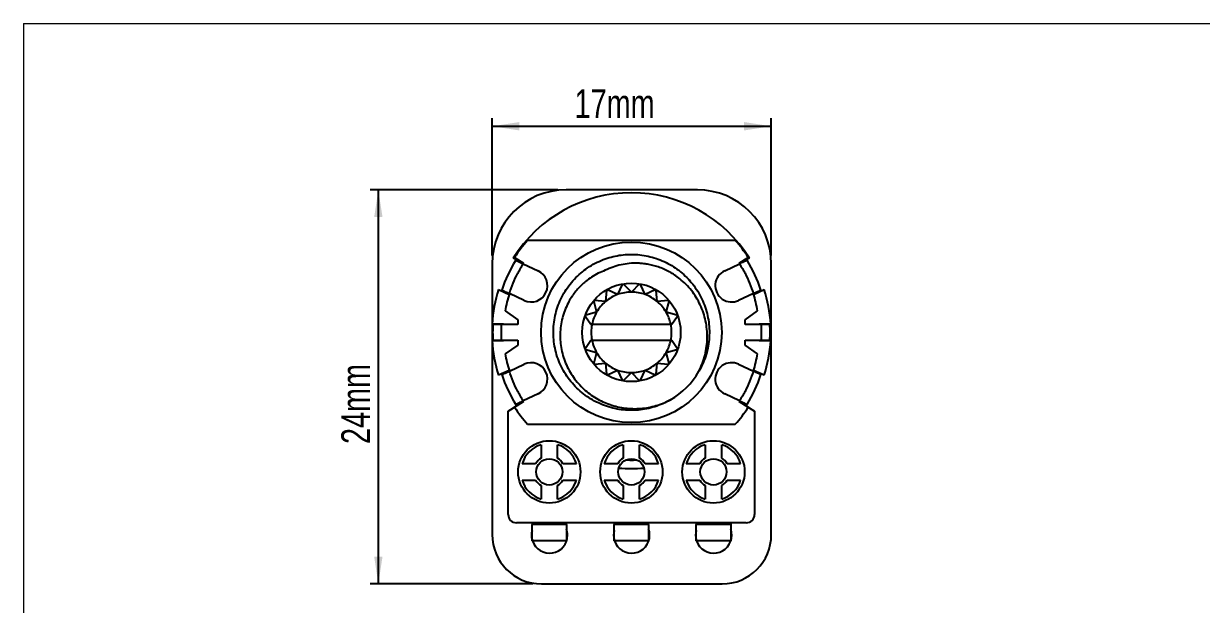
# Model space of a CAD drawing. Header units: millimetres. Extents: x 5 to 292, y 4 to 204.
# Drawn here: x 4.9 to 148.4, y 133.7 to 204.5 of the extents above; entities that cross this region are included whole.
import ezdxf

# ---------------------------------------------------------------- set-up
doc = ezdxf.new("R2010")
doc.units = ezdxf.units.MM
doc.layers.add('LAYER_1', color=179, linetype='Continuous')
doc.styles.add('SLDTEXTSTYLE0', font='TXT', dxfattribs={"width": 0.75})
doc.dimstyles.new('SLDDIMSTYLE3', dxfattribs={"dimtxt": 3.5, "dimasz": 3.302, "dimexe": 0, "dimexo": 0.0625, "dimgap": 0.875, "dimtad": 1, "dimlfac": 0.5, "dimrnd": 1e-09, "dimzin": 12, "dimdsep": 46, "dimtxsty": 'SLDTEXTSTYLE0', "dimsah": 1, "dimcen": 0.09, "dimadec": 0, "dimazin": 3, "dimtfac": 1, "dimtofl": 0, "dimtmove": 0, "dimatfit": 3, "dimfxl": 1, "dimfrac": 2, "dimtolj": 1, "dimtzin": 12, "dimarcsym": 0})

# ---------------------------------------------------------------- blocks, each defined once
blk = doc.blocks.new('_D_4')
at = {"layer": 'LAYER_1'}
for p, q in [((62.02, 176.22), (62.02, 192.97)), ((96.02, 176.22), (96.02, 192.97)), ((62.02, 191.97), (96.02, 191.97))]:
    blk.add_line(p, q, dxfattribs=at)
for points in [[(62.02, 191.97), (65.32, 191.46), (65.32, 192.48)], [(96.02, 191.97), (92.71, 192.48), (92.71, 191.46)]]:
    blk.add_solid(points, dxfattribs=at)
at = {"layer": 'LAYER_1', "insert": (72.05, 196.48), "char_height": 3.5, "attachment_point": 1, "style": 'SLDTEXTSTYLE0'}
blk.add_mtext('17mm', dxfattribs=at)
blk = doc.blocks.new('_D_5')
at = {"layer": 'LAYER_1'}
for p, q in [((70.02, 184.22), (47.14, 184.22)), ((48.14, 184.22), (48.14, 136.22)), ((67.02, 136.22), (47.14, 136.22))]:
    blk.add_line(p, q, dxfattribs=at)
for points in [[(48.14, 184.22), (47.64, 180.92), (48.65, 180.92)], [(48.14, 136.22), (48.65, 139.52), (47.64, 139.52)]]:
    blk.add_solid(points, dxfattribs=at)
at = {"layer": 'LAYER_1', "insert": (43.63, 153.26), "char_height": 3.5, "attachment_point": 1, "rotation": 90, "style": 'SLDTEXTSTYLE0'}
blk.add_mtext('24mm', dxfattribs=at)

msp = doc.modelspace()

# ---------------------------------------------------------------- linework, layer by layer
at = {"color": 7, "linetype": 'Continuous', "lineweight": 18}
for q in [(291.92, 204.48), (4.92, 4.48)]:
    msp.add_line((4.92, 204.48), q, dxfattribs=at)
at = {"color": 7, "linetype": 'Continuous', "lineweight": 25}
for p, q in [((87.016, 184.223), (71.016, 184.223)), ((91.627, 178.066), (66.315, 178.066)), ((62.016, 175.223), (62.016, 168.1)), ((65.753, 175.346), (64.569, 175.898)), ((64.747, 175.992), (65.841, 175.29)), ((65.794, 175.217), (65.841, 175.29)), ((65.795, 175.217), (67.6, 174.375)), ((90.342, 174.375), (92.147, 175.217)), ((92.101, 175.29), (93.195, 175.992)), ((92.101, 175.29), (92.147, 175.217)), ((93.373, 175.898), (92.189, 175.346)), ((96.016, 142.223), (96.016, 175.223)), ((77.862, 172.685), (77.295, 171.47)), ((78.971, 171.766), (78.023, 172.714)), ((79.919, 172.714), (78.971, 171.766)), ((80.647, 171.47), (80.08, 172.685)), ((85.887, 173.356), (86.072, 173.176)), ((86.072, 173.176), (86.125, 173.1)), ((62.794, 172.092), (64.074, 171.495)), ((65.909, 170.749), (64.104, 171.591)), ((75.938, 171.955), (75.821, 170.619)), ((77.295, 171.47), (76.08, 172.037)), ((81.862, 172.037), (80.647, 171.47)), ((82.121, 170.619), (82.004, 171.955)), ((93.838, 171.591), (92.032, 170.749)), ((93.868, 171.495), (95.148, 172.092)), ((63.589, 169.468), (65.118, 168.408)), ((74.38, 170.611), (74.727, 169.316)), ((75.821, 170.619), (74.486, 170.736)), ((83.456, 170.736), (82.121, 170.619)), ((83.214, 169.316), (83.561, 170.611)), ((92.824, 168.408), (94.352, 169.468)), ((65.118, 168.408), (65.118, 167.816)), ((73.376, 168.815), (74.041, 167.866)), ((74.727, 169.316), (73.432, 168.969)), ((84.509, 168.969), (83.214, 169.316)), ((83.901, 167.866), (84.565, 168.815)), ((92.824, 167.816), (92.824, 168.408)), ((63.403, 167.866), (62, 167.866)), ((62.016, 167.866), (62.016, 165.866)), ((63.099, 167.816), (63.099, 165.916)), ((65.118, 167.816), (63.099, 167.816)), ((63.4, 167.816), (63.403, 167.866)), ((74.041, 167.866), (74.174, 167.866)), ((74.174, 167.866), (83.768, 167.866)), ((83.768, 167.866), (83.901, 167.866)), ((94.842, 167.816), (92.824, 167.816)), ((94.539, 167.866), (94.542, 167.816)), ((95.941, 167.866), (94.539, 167.866)), ((94.842, 165.916), (94.842, 167.816)), ((62, 165.866), (63.403, 165.866)), ((62.016, 165.631), (62.016, 142.223)), ((63.099, 165.916), (65.118, 165.916)), ((63.403, 165.866), (63.4, 165.916)), ((65.118, 165.323), (63.589, 164.263)), ((65.118, 165.916), (65.118, 165.323)), ((74.041, 165.866), (73.376, 164.916)), ((74.174, 165.866), (74.041, 165.866)), ((83.768, 165.866), (74.174, 165.866)), ((83.901, 165.866), (83.768, 165.866)), ((84.565, 164.916), (83.901, 165.866)), ((92.824, 165.323), (92.824, 165.916)), ((92.824, 165.916), (94.842, 165.916)), ((94.352, 164.263), (92.824, 165.323)), ((94.542, 165.916), (94.539, 165.866)), ((94.539, 165.866), (95.941, 165.866)), ((73.432, 164.763), (74.727, 164.416)), ((74.727, 164.416), (74.38, 163.121)), ((83.214, 164.416), (84.509, 164.763)), ((83.561, 163.121), (83.214, 164.416)), ((88.147, 164.407), (88.057, 164.132)), ((88.229, 164.773), (88.147, 164.407)), ((64.074, 162.236), (62.794, 161.639)), ((64.104, 162.14), (65.909, 162.982)), ((74.486, 162.995), (75.821, 163.112)), ((75.821, 163.112), (75.938, 161.776)), ((76.08, 161.694), (77.295, 162.261)), ((77.295, 162.261), (77.862, 161.046)), ((80.08, 161.046), (80.647, 162.261)), ((80.647, 162.261), (81.862, 161.694)), ((82.004, 161.776), (82.121, 163.112)), ((82.121, 163.112), (83.456, 162.995)), ((87.604, 162.901), (87.198, 162.116)), ((92.032, 162.982), (93.838, 162.14)), ((95.148, 161.639), (93.868, 162.236)), ((78.023, 161.018), (78.971, 161.966)), ((78.971, 161.966), (79.919, 161.018)), ((67.6, 159.356), (65.794, 158.515)), ((92.147, 158.515), (90.342, 159.356)), ((63.971, 157.266), (65.831, 158.456)), ((65.841, 158.441), (64.747, 157.739)), ((65.841, 158.441), (65.794, 158.515)), ((65.831, 158.456), (65.794, 158.515)), ((65.831, 158.456), (65.841, 158.441)), ((92.147, 158.515), (92.101, 158.441)), ((93.195, 157.739), (92.101, 158.441)), ((92.11, 158.456), (93.971, 157.266)), ((63.971, 144.666), (63.971, 157.266)), ((93.971, 157.266), (93.971, 144.666)), ((66.315, 155.666), (91.627, 155.666)), ((92.971, 143.666), (64.971, 143.666)), ((66.871, 143.666), (66.871, 143.457)), ((71.071, 143.457), (71.071, 143.666)), ((76.871, 143.666), (76.871, 143.457)), ((81.071, 143.457), (81.071, 143.666)), ((86.871, 143.666), (86.871, 143.457)), ((91.071, 143.666), (91.071, 143.457)), ((71.071, 143.457), (66.871, 143.457)), ((66.871, 141.457), (66.871, 143.457)), ((81.071, 143.457), (76.871, 143.457)), ((76.871, 141.457), (76.871, 143.457)), ((91.071, 143.457), (86.871, 143.457)), ((86.871, 141.457), (86.871, 143.457)), ((71.071, 141.457), (66.871, 141.457)), ((81.071, 141.457), (76.871, 141.457)), ((91.071, 141.457), (86.871, 141.457)), ((68.016, 136.223), (90.016, 136.223))]:
    msp.add_line(p, q, dxfattribs=at)
at = {"color": 7, "linetype": 'Continuous', "lineweight": 25, "flags": 128}
for points in [[(71.071, 143.457), (71.071, 143.11), (71.071, 142.773), (71.071, 142.457), (71.071, 142.172), (71.071, 141.925), (71.071, 141.725), (71.071, 141.578), (71.071, 141.488), (71.071, 141.457)], [(81.071, 143.457), (81.071, 143.11), (81.071, 142.773), (81.071, 142.457), (81.071, 142.172), (81.071, 141.925), (81.071, 141.725), (81.071, 141.578), (81.071, 141.488), (81.071, 141.457)], [(91.071, 143.457), (91.071, 143.11), (91.071, 142.773), (91.071, 142.457), (91.071, 142.172), (91.071, 141.925), (91.071, 141.725), (91.071, 141.578), (91.071, 141.488), (91.071, 141.457)]]:
    msp.add_lwpolyline(points, dxfattribs=at)
at = {"color": 7, "linetype": 'Continuous', "lineweight": 25}
for centre, radius in [((78.971, 166.866), 11), ((78.971, 166.866), 6), ((68.971, 149.866), 3.8), ((78.971, 149.866), 3.8), ((88.971, 149.866), 3.8), ((68.971, 149.866), 1.6), ((78.971, 149.866), 1.6), ((88.971, 149.866), 1.6)]:
    msp.add_circle(centre, radius, dxfattribs=at)
for centre, radius, start, end in [((71.016, 175.223), 9, 90, 180), ((78.971, 166.866), 17, 32.09584, 147.90416), ((87.016, 175.223), 9, 0, 90), ((78.971, 166.866), 16.9, 138.49221, 147.31566), ((78.971, 166.866), 16.9, 32.68434, 41.50779), ((78.971, 166.866), 16.6, 148.08008, 161.91992), ((78.971, 166.866), 16.6, 147.73226, 148.08008), ((78.971, 166.866), 16.6, 31.91992, 32.26774), ((78.971, 166.866), 16.6, 18.08008, 31.91992), ((66.755, 172.562), 2, 245, 65), ((91.187, 172.562), 2, 115, 295), ((78.971, 166.866), 17, 162.09584, 176.62771), ((78.971, 166.866), 16.6, 161.91992, 162.26774), ((78.971, 166.866), 4.9, 110, 130), ((78.971, 166.866), 4.9, 90, 110), ((78.971, 166.866), 4.9, 70, 90), ((78.971, 166.866), 4.9, 50, 70), ((78.971, 166.866), 16.6, 17.73226, 18.08008), ((78.971, 166.866), 17, 3.37229, 17.90416), ((78.971, 166.866), 4.9, 130, 150), ((78.971, 166.866), 4.9, 30, 50), ((78.971, 166.866), 4.9, 150, 168.22426), ((78.971, 166.866), 4.9, 11.77574, 30), ((78.971, 166.866), 16.9, 176.77753, 183.22247), ((78.971, 166.866), 4.9, 168.22426, 191.77574), ((78.971, 166.866), 4.9, 348.22426, 11.77574), ((78.971, 166.866), 16.9, 356.77753, 3.22247), ((78.971, 166.866), 17, 183.37229, 197.90416), ((78.971, 166.866), 4.9, 191.77574, 210), ((78.971, 166.866), 4.9, 330, 348.22426), ((78.971, 166.866), 17, 342.09584, 356.62771), ((78.971, 166.866), 4.9, 210, 230), ((78.971, 166.866), 4.9, 310, 330), ((66.755, 161.169), 2, 295, 115), ((78.971, 166.866), 4.9, 230, 250), ((78.971, 166.866), 4.9, 250, 270), ((78.971, 166.866), 4.9, 270, 290), ((78.971, 166.866), 4.9, 290, 310), ((91.187, 161.169), 2, 65, 245), ((78.971, 166.866), 16.6, 197.73226, 198.08008), ((78.971, 166.866), 16.6, 198.08008, 211.91992), ((78.971, 166.866), 9.5, 300, 330), ((78.971, 166.866), 16.6, 328.08008, 341.91992), ((78.971, 166.866), 16.6, 341.91992, 342.26774), ((78.971, 166.866), 16.6, 211.91992, 212.61924), ((78.971, 166.866), 16.6, 327.38076, 328.08008), ((78.971, 166.866), 16.9, 212.68434, 221.50779), ((78.971, 166.866), 16.9, 318.49221, 327.31566), ((68.971, 149.866), 3.455, 106.82425, 163.17575), ((68.971, 149.866), 3.455, 16.82425, 73.17575), ((78.971, 149.866), 3.455, 106.82425, 163.17575), ((78.971, 149.866), 3.455, 16.82425, 73.17575), ((88.971, 149.866), 3.455, 106.82425, 163.17575), ((88.971, 149.866), 3.455, 16.82425, 73.17575), ((68.971, 149.866), 1.945, 120.93962, 149.06038), ((68.971, 149.866), 1.945, 30.93962, 59.06038), ((78.971, 149.866), 1.945, 120.93962, 149.06038), ((78.971, 149.866), 1.945, 30.93962, 59.06038), ((88.971, 149.866), 1.945, 120.93962, 149.06038), ((88.971, 149.866), 1.945, 30.93962, 59.06038), ((78.971, 166.866), 16.6, 264.71428, 275.28572), ((68.971, 149.866), 3.455, 196.82425, 253.17575), ((68.971, 149.866), 1.945, 210.93962, 239.06038), ((68.971, 149.866), 3.455, 286.82425, 343.17575), ((68.971, 149.866), 1.945, 300.93962, 329.06038), ((78.971, 149.866), 3.455, 196.82425, 253.17575), ((78.971, 149.866), 1.945, 210.93962, 239.06038), ((78.971, 149.866), 3.455, 286.82425, 343.17575), ((78.971, 149.866), 1.945, 300.93962, 329.06038), ((88.971, 149.866), 3.455, 196.82425, 253.17575), ((88.971, 149.866), 1.945, 210.93962, 239.06038), ((88.971, 149.866), 1.945, 300.93962, 329.06038), ((88.971, 149.866), 3.455, 286.82425, 343.17575), ((64.971, 144.666), 1, 180, 270), ((92.971, 144.666), 1, 270, 0), ((68.016, 142.223), 6, 180, 270), ((68.996, 142.163), 2.2, 164.98174, 195.01826), ((68.996, 142.163), 2.2, 198.69605, 0), ((68.996, 142.163), 2.2, 0, 19.39569), ((78.996, 142.163), 2.2, 164.98174, 195.01826), ((78.996, 142.163), 2.2, 198.69605, 0), ((78.996, 142.163), 2.2, 0, 19.39569), ((88.996, 142.163), 2.2, 164.98174, 195.01826), ((88.996, 142.163), 2.2, 198.69605, 0), ((90.016, 142.223), 6, 270, 0), ((88.996, 142.163), 2.2, 0, 19.39569)]:
    msp.add_arc(centre, radius, start, end, dxfattribs=at)
for points, knots in [([(64.104, 171.591), (64.25, 172.012), (64.542, 172.855), (65.108, 174.069), (65.566, 174.834), (65.795, 175.217)], [0, 0, 0, 0, 0.3332896, 0.6667152, 1, 1, 1, 1]), ([(64.881, 175.643), (64.895, 175.636), (64.923, 175.623), (65.135, 175.524), (65.436, 175.384), (65.675, 175.272), (65.795, 175.217)], [0, 0, 0, 0, 0.2499714, 0.4997305, 0.7494107, 1, 1, 1, 1]), ([(83.721, 158.638), (83.418, 158.476), (82.811, 158.151), (81.841, 157.792), (80.842, 157.532), (79.819, 157.386), (78.787, 157.349), (77.744, 157.425), (76.704, 157.62), (75.681, 157.933), (74.698, 158.358), (73.771, 158.892), (72.909, 159.526), (72.123, 160.252), (71.425, 161.063), (70.821, 161.947), (70.319, 162.892), (69.929, 163.889), (69.652, 164.922), (69.492, 165.981), (69.454, 167.05), (69.534, 168.117), (69.733, 169.169), (70.051, 170.191), (70.481, 171.171), (71.017, 172.097), (71.655, 172.956), (72.385, 173.739), (73.197, 174.436), (74.084, 175.035), (75.032, 175.531), (76.006, 175.911), (76.992, 176.174), (77.976, 176.33), (78.983, 176.384), (80.002, 176.327), (81.022, 176.16), (82.017, 175.884), (82.976, 175.5), (83.888, 175.015), (84.754, 174.428), (85.557, 173.739), (86.286, 172.956), (86.925, 172.097), (87.461, 171.171), (87.89, 170.191), (88.209, 169.169), (88.407, 168.117), (88.488, 167.05), (88.45, 165.981), (88.29, 164.922), (88.01, 163.89), (87.667, 162.982), (87.37, 162.449), (87.246, 162.226)], [0, 0, 0, 0, 0.01887762, 0.0378113, 0.0566889, 0.07556651, 0.0945002, 0.1133778, 0.13292873, 0.15254198, 0.17209291, 0.19164377, 0.211257, 0.23080787, 0.25035879, 0.26997204, 0.28952294, 0.30907389, 0.32868715, 0.3482381, 0.36778906, 0.38740232, 0.40695327, 0.42650425, 0.44611751, 0.46566846, 0.48521937, 0.50483266, 0.52438356, 0.5439344, 0.56354762, 0.58309851, 0.60130347, 0.61955868, 0.63776363, 0.65664124, 0.67557493, 0.69445254, 0.71333013, 0.73226383, 0.75114141, 0.77069233, 0.79030562, 0.80985656, 0.82940741, 0.84902066, 0.86857152, 0.88812244, 0.90773564, 0.92728656, 0.94683749, 0.96645075, 0.9860017, 1, 1, 1, 1]), ([(87.198, 162.116), (87.351, 162.443), (87.654, 163.095), (87.962, 164.122), (88.156, 165.16), (88.231, 166.201), (88.188, 167.236), (88.031, 168.256), (87.76, 169.252), (87.378, 170.211), (86.89, 171.118), (86.304, 171.961), (85.627, 172.727), (84.932, 173.352), (84.248, 173.852), (83.599, 174.244), (82.927, 174.575), (82.254, 174.836), (81.588, 175.034), (80.955, 175.169), (80.344, 175.252), (79.604, 175.301), (78.719, 175.274), (77.704, 175.115), (76.723, 174.845), (76.106, 174.565), (75.797, 174.425)], [0, 0, 0, 0, 0.0490869, 0.0975096, 0.1452451, 0.1922632, 0.2390187, 0.285658, 0.3322759, 0.3789748, 0.425568, 0.4719391, 0.5181188, 0.5641827, 0.5986649, 0.6330719, 0.6671308, 0.7003083, 0.7309734, 0.7615175, 0.7881106, 0.8146185, 0.8623198, 0.9080128, 0.9539581, 1, 1, 1, 1]), ([(93.061, 175.643), (93.051, 175.638), (93.031, 175.629), (92.875, 175.556), (92.646, 175.449), (92.389, 175.329), (92.217, 175.249), (92.147, 175.217)], [0, 0, 0, 0, 0.2126667, 0.4253084, 0.6386189, 0.8534206, 1, 1, 1, 1]), ([(92.147, 175.217), (92.376, 174.834), (92.834, 174.069), (93.4, 172.855), (93.692, 172.012), (93.838, 171.591)], [0, 0, 0, 0, 0.3332895, 0.6667149, 1, 1, 1, 1]), ([(75.797, 174.425), (75.508, 174.309), (74.93, 174.077), (74.12, 173.607), (73.46, 173.126), (72.932, 172.66), (72.507, 172.227), (72.094, 171.74), (71.705, 171.201), (71.309, 170.547), (70.932, 169.767), (70.613, 168.856), (70.397, 167.906), (70.29, 166.939), (70.292, 165.969), (70.402, 165.002), (70.619, 164.049), (70.944, 163.118), (71.374, 162.224), (71.899, 161.385), (72.503, 160.623), (73.17, 159.945), (73.893, 159.349), (74.671, 158.832), (75.502, 158.395), (76.376, 158.046), (77.283, 157.787), (78.211, 157.622), (79.153, 157.552), (80.099, 157.578), (81.042, 157.7), (81.966, 157.919), (82.868, 158.223), (83.436, 158.5), (83.721, 158.638)], [0, 0, 0, 0, 0.032235, 0.0645208, 0.0968004, 0.1167405, 0.1374616, 0.1596193, 0.1829433, 0.2063153, 0.2388227, 0.2724943, 0.3061802, 0.3396674, 0.373123, 0.4066014, 0.4403581, 0.4742303, 0.5086728, 0.5429907, 0.5766185, 0.6093023, 0.6414477, 0.6735721, 0.7060148, 0.7385666, 0.771046, 0.8035976, 0.8361462, 0.8688117, 0.9016125, 0.9344789, 0.9672261, 1, 1, 1, 1]), ([(77.862, 172.685), (77.867, 172.695), (77.877, 172.711), (77.902, 172.731), (77.93, 172.742), (77.958, 172.744), (77.985, 172.739), (78.007, 172.728), (78.019, 172.717), (78.023, 172.714)], [0, 0, 0, 0, 0.1893643, 0.3358675, 0.4833614, 0.6091016, 0.730456, 0.8982165, 1, 1, 1, 1]), ([(79.919, 172.714), (79.927, 172.721), (79.942, 172.733), (79.973, 172.743), (80.002, 172.743), (80.029, 172.736), (80.053, 172.722), (80.07, 172.704), (80.077, 172.69), (80.08, 172.685)], [0, 0, 0, 0, 0.1893646, 0.3358636, 0.4833585, 0.6090991, 0.7304592, 0.8982158, 1, 1, 1, 1]), ([(63.191, 172.017), (63.2, 172.013), (63.22, 172.003), (63.376, 171.931), (63.605, 171.824), (63.863, 171.704), (64.034, 171.624), (64.104, 171.591)], [0, 0, 0, 0, 0.2126674, 0.4253099, 0.6386207, 0.8534221, 1, 1, 1, 1]), ([(64.104, 171.591), (64, 171.242), (63.791, 170.543), (63.657, 169.827), (63.589, 169.468)], [0, 0, 0, 0, 0.4999995, 1, 1, 1, 1]), ([(75.938, 171.955), (75.94, 171.966), (75.943, 171.985), (75.96, 172.012), (75.983, 172.031), (76.008, 172.043), (76.036, 172.047), (76.06, 172.045), (76.075, 172.039), (76.08, 172.037)], [0, 0, 0, 0, 0.18936712, 0.33586279, 0.48335874, 0.60909835, 0.73045521, 0.89820866, 1, 1, 1, 1]), ([(81.862, 172.037), (81.872, 172.04), (81.89, 172.047), (81.922, 172.046), (81.95, 172.036), (81.973, 172.02), (81.991, 171.998), (82.001, 171.976), (82.003, 171.96), (82.004, 171.955)], [0, 0, 0, 0, 0.1893664, 0.3358664, 0.4833619, 0.6090992, 0.7304559, 0.8982105, 1, 1, 1, 1]), ([(93.838, 171.591), (93.957, 171.647), (94.195, 171.758), (94.497, 171.899), (94.71, 171.998), (94.737, 172.011), (94.751, 172.017)], [0, 0, 0, 0, 0.2500256, 0.499818, 0.7494732, 1, 1, 1, 1]), ([(94.352, 169.468), (94.285, 169.827), (94.151, 170.543), (93.942, 171.242), (93.838, 171.591)], [0, 0, 0, 0, 0.5000005, 1, 1, 1, 1]), ([(74.38, 170.611), (74.378, 170.621), (74.375, 170.641), (74.382, 170.672), (74.396, 170.698), (74.416, 170.717), (74.441, 170.731), (74.465, 170.737), (74.48, 170.736), (74.486, 170.736)], [0, 0, 0, 0, 0.1893593, 0.3358535, 0.4833533, 0.6090965, 0.7304538, 0.8982118, 1, 1, 1, 1]), ([(83.456, 170.736), (83.467, 170.736), (83.487, 170.736), (83.516, 170.724), (83.539, 170.705), (83.555, 170.682), (83.564, 170.656), (83.566, 170.631), (83.563, 170.616), (83.561, 170.611)], [0, 0, 0, 0, 0.189369, 0.3358696, 0.483365, 0.6091054, 0.7304572, 0.89821, 1, 1, 1, 1]), ([(73.432, 168.969), (73.422, 168.965), (73.404, 168.958), (73.38, 168.937), (73.365, 168.911), (73.358, 168.884), (73.358, 168.856), (73.365, 168.833), (73.373, 168.82), (73.376, 168.815)], [0, 0, 0, 0, 0.1893659, 0.3358606, 0.4833569, 0.6091078, 0.7304569, 0.8982139, 1, 1, 1, 1]), ([(84.565, 168.815), (84.571, 168.824), (84.581, 168.841), (84.585, 168.873), (84.58, 168.902), (84.568, 168.927), (84.55, 168.948), (84.529, 168.962), (84.515, 168.967), (84.509, 168.969)], [0, 0, 0, 0, 0.1893624, 0.3358527, 0.4833645, 0.6091049, 0.7304565, 0.8982125, 1, 1, 1, 1]), ([(63.099, 167.816), (62.987, 167.816), (62.761, 167.816), (62.46, 167.816), (62.234, 167.816), (62.114, 167.816), (62.102, 167.816), (62.098, 167.816)], [0, 0, 0, 0, 0.2151537, 0.4303161, 0.645285, 0.8599104, 1, 1, 1, 1]), ([(95.844, 167.816), (95.833, 167.816), (95.811, 167.816), (95.639, 167.816), (95.385, 167.816), (95.103, 167.816), (94.917, 167.816), (94.842, 167.816)], [0, 0, 0, 0, 0.2142523, 0.4284998, 0.6428976, 0.8576192, 1, 1, 1, 1]), ([(62.098, 165.916), (62.109, 165.916), (62.131, 165.916), (62.303, 165.916), (62.557, 165.916), (62.838, 165.916), (63.025, 165.916), (63.099, 165.916)], [0, 0, 0, 0, 0.2142523, 0.4285002, 0.6428971, 0.8576198, 1, 1, 1, 1]), ([(94.842, 165.916), (94.955, 165.916), (95.181, 165.916), (95.481, 165.916), (95.708, 165.916), (95.827, 165.916), (95.839, 165.916), (95.844, 165.916)], [0, 0, 0, 0, 0.2151543, 0.4303166, 0.6452855, 0.8599104, 1, 1, 1, 1]), ([(63.589, 164.263), (63.657, 163.905), (63.791, 163.188), (64, 162.489), (64.104, 162.14)], [0, 0, 0, 0, 0.5000001, 1, 1, 1, 1]), ([(73.376, 164.916), (73.371, 164.907), (73.361, 164.89), (73.357, 164.858), (73.361, 164.829), (73.374, 164.804), (73.392, 164.783), (73.412, 164.769), (73.427, 164.764), (73.432, 164.763)], [0, 0, 0, 0, 0.1893666, 0.3358644, 0.4833582, 0.6090963, 0.7304531, 0.8982097, 1, 1, 1, 1]), ([(84.509, 164.763), (84.52, 164.766), (84.538, 164.773), (84.562, 164.794), (84.577, 164.82), (84.584, 164.847), (84.584, 164.875), (84.577, 164.899), (84.568, 164.912), (84.565, 164.916)], [0, 0, 0, 0, 0.1893664, 0.3358662, 0.4833614, 0.6090947, 0.7304516, 0.898208, 1, 1, 1, 1]), ([(93.838, 162.14), (93.942, 162.489), (94.151, 163.188), (94.285, 163.905), (94.352, 164.263)], [0, 0, 0, 0, 0.4999999, 1, 1, 1, 1]), ([(74.486, 162.995), (74.475, 162.995), (74.455, 162.995), (74.426, 163.007), (74.403, 163.026), (74.387, 163.049), (74.378, 163.075), (74.376, 163.1), (74.379, 163.115), (74.38, 163.121)], [0, 0, 0, 0, 0.1893647, 0.3358614, 0.4833573, 0.6090956, 0.7304534, 0.8982117, 1, 1, 1, 1]), ([(83.561, 163.121), (83.563, 163.11), (83.567, 163.091), (83.56, 163.059), (83.546, 163.033), (83.526, 163.014), (83.501, 163), (83.477, 162.994), (83.462, 162.995), (83.456, 162.995)], [0, 0, 0, 0, 0.18936512, 0.33586573, 0.48335663, 0.60909981, 0.73045642, 0.89821189, 1, 1, 1, 1]), ([(63.191, 161.714), (63.204, 161.72), (63.232, 161.733), (63.444, 161.832), (63.746, 161.973), (63.984, 162.084), (64.104, 162.14)], [0, 0, 0, 0, 0.2499707, 0.4997303, 0.7494108, 1, 1, 1, 1]), ([(65.794, 158.514), (65.566, 158.897), (65.108, 159.662), (64.542, 160.876), (64.25, 161.719), (64.104, 162.14)], [0, 0, 0, 0, 0.3332892, 0.6667157, 1, 1, 1, 1]), ([(76.08, 161.694), (76.07, 161.691), (76.051, 161.684), (76.019, 161.685), (75.991, 161.695), (75.969, 161.711), (75.951, 161.733), (75.941, 161.755), (75.939, 161.771), (75.938, 161.776)], [0, 0, 0, 0, 0.1893665, 0.3358634, 0.4833603, 0.6091004, 0.7304572, 0.8982106, 1, 1, 1, 1]), ([(78.023, 161.018), (78.014, 161.011), (78, 160.998), (77.969, 160.988), (77.94, 160.988), (77.913, 160.995), (77.888, 161.01), (77.871, 161.027), (77.864, 161.041), (77.862, 161.046)], [0, 0, 0, 0, 0.189366, 0.3358629, 0.4833575, 0.6090978, 0.7304535, 0.8982087, 1, 1, 1, 1]), ([(80.08, 161.046), (80.075, 161.037), (80.065, 161.02), (80.04, 161), (80.012, 160.989), (79.984, 160.987), (79.957, 160.992), (79.935, 161.003), (79.923, 161.014), (79.919, 161.018)], [0, 0, 0, 0, 0.1893654, 0.3358679, 0.4833597, 0.6091007, 0.7304579, 0.8982126, 1, 1, 1, 1]), ([(82.004, 161.776), (82.002, 161.766), (81.998, 161.746), (81.981, 161.719), (81.959, 161.7), (81.934, 161.688), (81.906, 161.684), (81.881, 161.687), (81.867, 161.692), (81.862, 161.694)], [0, 0, 0, 0, 0.18936596, 0.33586035, 0.48336047, 0.60909782, 0.7304545, 0.89821088, 1, 1, 1, 1]), ([(93.838, 162.14), (93.692, 161.719), (93.4, 160.876), (92.834, 159.662), (92.376, 158.897), (92.147, 158.515)], [0, 0, 0, 0, 0.3332896, 0.6667151, 1, 1, 1, 1]), ([(94.751, 161.714), (94.741, 161.718), (94.721, 161.728), (94.566, 161.8), (94.336, 161.907), (94.079, 162.027), (93.907, 162.107), (93.838, 162.14)], [0, 0, 0, 0, 0.2126671, 0.4253089, 0.6386202, 0.8534212, 1, 1, 1, 1]), ([(64.881, 158.089), (64.891, 158.093), (64.911, 158.103), (65.067, 158.175), (65.296, 158.282), (65.553, 158.402), (65.725, 158.482), (65.794, 158.515)], [0, 0, 0, 0, 0.21266687, 0.42530852, 0.63861822, 0.8534199, 1, 1, 1, 1]), ([(92.147, 158.515), (92.266, 158.459), (92.505, 158.348), (92.807, 158.207), (93.019, 158.108), (93.047, 158.095), (93.061, 158.089)], [0, 0, 0, 0, 0.2500252, 0.4998177, 0.7494726, 1, 1, 1, 1]), ([(67.971, 153.173), (67.971, 153.067), (67.971, 152.855), (67.971, 152.458), (67.971, 152.044), (67.971, 151.731), (67.971, 151.575), (67.971, 151.534)], [0, 0, 0, 0, 0.2197155, 0.4390647, 0.6686776, 0.9137439, 1, 1, 1, 1]), ([(69.971, 151.534), (69.971, 151.662), (69.971, 151.917), (69.971, 152.373), (69.971, 152.821), (69.971, 153.057), (69.971, 153.173)], [0, 0, 0, 0, 0.2562164, 0.5125374, 0.7626268, 1, 1, 1, 1]), ([(77.971, 153.173), (77.971, 153.067), (77.971, 152.855), (77.971, 152.458), (77.971, 152.044), (77.971, 151.731), (77.971, 151.575), (77.971, 151.534)], [0, 0, 0, 0, 0.2197155, 0.4390647, 0.6686776, 0.9137439, 1, 1, 1, 1]), ([(79.971, 151.534), (79.971, 151.662), (79.971, 151.917), (79.971, 152.373), (79.971, 152.821), (79.971, 153.057), (79.971, 153.173)], [0, 0, 0, 0, 0.2562164, 0.5125374, 0.7626268, 1, 1, 1, 1]), ([(87.971, 153.173), (87.971, 153.067), (87.971, 152.855), (87.971, 152.458), (87.971, 152.044), (87.971, 151.731), (87.971, 151.575), (87.971, 151.534)], [0, 0, 0, 0, 0.2197155, 0.4390647, 0.6686776, 0.9137439, 1, 1, 1, 1]), ([(89.971, 151.534), (89.971, 151.662), (89.971, 151.917), (89.971, 152.373), (89.971, 152.821), (89.971, 153.057), (89.971, 153.173)], [0, 0, 0, 0, 0.2562164, 0.5125374, 0.7626268, 1, 1, 1, 1]), ([(67.303, 150.866), (67.175, 150.866), (66.919, 150.866), (66.463, 150.866), (66.016, 150.866), (65.779, 150.866), (65.664, 150.866)], [0, 0, 0, 0, 0.2562164, 0.5125374, 0.7626268, 1, 1, 1, 1]), ([(72.278, 150.866), (72.172, 150.866), (71.961, 150.866), (71.563, 150.866), (71.15, 150.866), (70.837, 150.866), (70.68, 150.866), (70.639, 150.866)], [0, 0, 0, 0, 0.2197159, 0.4390646, 0.6686771, 0.9137443, 1, 1, 1, 1]), ([(77.303, 150.866), (77.175, 150.866), (76.919, 150.866), (76.463, 150.866), (76.016, 150.866), (75.779, 150.866), (75.664, 150.866)], [0, 0, 0, 0, 0.2562167, 0.5125376, 0.7626271, 1, 1, 1, 1]), ([(79.628, 151.303), (79.425, 151.285), (78.979, 151.246), (78.533, 151.285), (78.289, 151.306)], [0, 0, 0, 0, 0.4541364, 1, 1, 1, 1]), ([(82.278, 150.866), (82.172, 150.866), (81.961, 150.866), (81.563, 150.866), (81.15, 150.866), (80.837, 150.866), (80.68, 150.866), (80.639, 150.866)], [0, 0, 0, 0, 0.2197156, 0.4390643, 0.6686772, 0.9137441, 1, 1, 1, 1]), ([(87.303, 150.866), (87.175, 150.866), (86.919, 150.866), (86.463, 150.866), (86.016, 150.866), (85.779, 150.866), (85.664, 150.866)], [0, 0, 0, 0, 0.25621686, 0.51253751, 0.76262687, 1, 1, 1, 1]), ([(92.278, 150.866), (92.172, 150.866), (91.961, 150.866), (91.563, 150.866), (91.15, 150.866), (90.837, 150.866), (90.68, 150.866), (90.639, 150.866)], [0, 0, 0, 0, 0.2197158, 0.4390642, 0.6686773, 0.9137443, 1, 1, 1, 1]), ([(65.664, 148.866), (65.77, 148.866), (65.981, 148.866), (66.379, 148.866), (66.792, 148.866), (67.105, 148.866), (67.262, 148.866), (67.303, 148.866)], [0, 0, 0, 0, 0.2197155, 0.4390647, 0.6686776, 0.9137439, 1, 1, 1, 1]), ([(67.971, 148.197), (67.971, 148.07), (67.971, 147.814), (67.971, 147.358), (67.971, 146.91), (67.971, 146.674), (67.971, 146.558)], [0, 0, 0, 0, 0.2562168, 0.5125373, 0.7626268, 1, 1, 1, 1]), ([(69.971, 146.558), (69.971, 146.664), (69.971, 146.876), (69.971, 147.273), (69.971, 147.687), (69.971, 148), (69.971, 148.157), (69.971, 148.197)], [0, 0, 0, 0, 0.2197155, 0.4390641, 0.6686771, 0.9137443, 1, 1, 1, 1]), ([(70.639, 148.866), (70.767, 148.866), (71.023, 148.866), (71.479, 148.866), (71.926, 148.866), (72.163, 148.866), (72.278, 148.866)], [0, 0, 0, 0, 0.2562168, 0.5125373, 0.7626268, 1, 1, 1, 1]), ([(75.664, 148.866), (75.77, 148.866), (75.981, 148.866), (76.379, 148.866), (76.792, 148.866), (77.105, 148.866), (77.262, 148.866), (77.303, 148.866)], [0, 0, 0, 0, 0.2197156, 0.4390643, 0.6686772, 0.9137442, 1, 1, 1, 1]), ([(77.971, 148.197), (77.971, 148.07), (77.971, 147.814), (77.971, 147.358), (77.971, 146.91), (77.971, 146.674), (77.971, 146.558)], [0, 0, 0, 0, 0.2562168, 0.5125373, 0.7626268, 1, 1, 1, 1]), ([(79.971, 146.558), (79.971, 146.664), (79.971, 146.876), (79.971, 147.273), (79.971, 147.687), (79.971, 148), (79.971, 148.157), (79.971, 148.197)], [0, 0, 0, 0, 0.2197155, 0.4390641, 0.6686771, 0.9137443, 1, 1, 1, 1]), ([(80.639, 148.866), (80.767, 148.866), (81.023, 148.866), (81.479, 148.866), (81.926, 148.866), (82.163, 148.866), (82.278, 148.866)], [0, 0, 0, 0, 0.25621686, 0.51253751, 0.76262687, 1, 1, 1, 1]), ([(85.664, 148.866), (85.77, 148.866), (85.981, 148.866), (86.379, 148.866), (86.792, 148.866), (87.105, 148.866), (87.262, 148.866), (87.303, 148.866)], [0, 0, 0, 0, 0.2197156, 0.4390642, 0.6686772, 0.9137442, 1, 1, 1, 1]), ([(87.971, 148.197), (87.971, 148.07), (87.971, 147.814), (87.971, 147.358), (87.971, 146.91), (87.971, 146.674), (87.971, 146.558)], [0, 0, 0, 0, 0.2562168, 0.5125373, 0.7626268, 1, 1, 1, 1]), ([(89.971, 146.558), (89.971, 146.664), (89.971, 146.876), (89.971, 147.273), (89.971, 147.687), (89.971, 148), (89.971, 148.157), (89.971, 148.197)], [0, 0, 0, 0, 0.2197155, 0.4390641, 0.6686771, 0.9137443, 1, 1, 1, 1]), ([(90.639, 148.866), (90.767, 148.866), (91.023, 148.866), (91.479, 148.866), (91.926, 148.866), (92.163, 148.866), (92.278, 148.866)], [0, 0, 0, 0, 0.2562167, 0.5125375, 0.7626267, 1, 1, 1, 1])]:
    msp.add_open_spline(points, degree=3, knots=knots, dxfattribs=at)

# ---------------------------------------------------------------- dimensions: what is measured, and where the dimension line sits
at = {"layer": 'LAYER_1'}
dim = msp.add_linear_dim(base=(96.016, 191.973), p1=(62.016, 175.223), p2=(96.016, 175.223), dimstyle='SLDDIMSTYLE3', dxfattribs=at)
dim.commit()
dim.dimension.update_dxf_attribs({"geometry": '_D_4', "text_midpoint": (79.016, 191.973), "dimtype": 160})
dim = msp.add_linear_dim(base=(48.144, 136.223), p1=(71.016, 184.223), p2=(68.016, 136.223), angle=90, dimstyle='SLDDIMSTYLE3', dxfattribs=at)
dim.commit()
dim.dimension.update_dxf_attribs({"geometry": '_D_5', "text_midpoint": (48.144, 160.223), "dimtype": 160})

doc.saveas('drawing.dxf')
